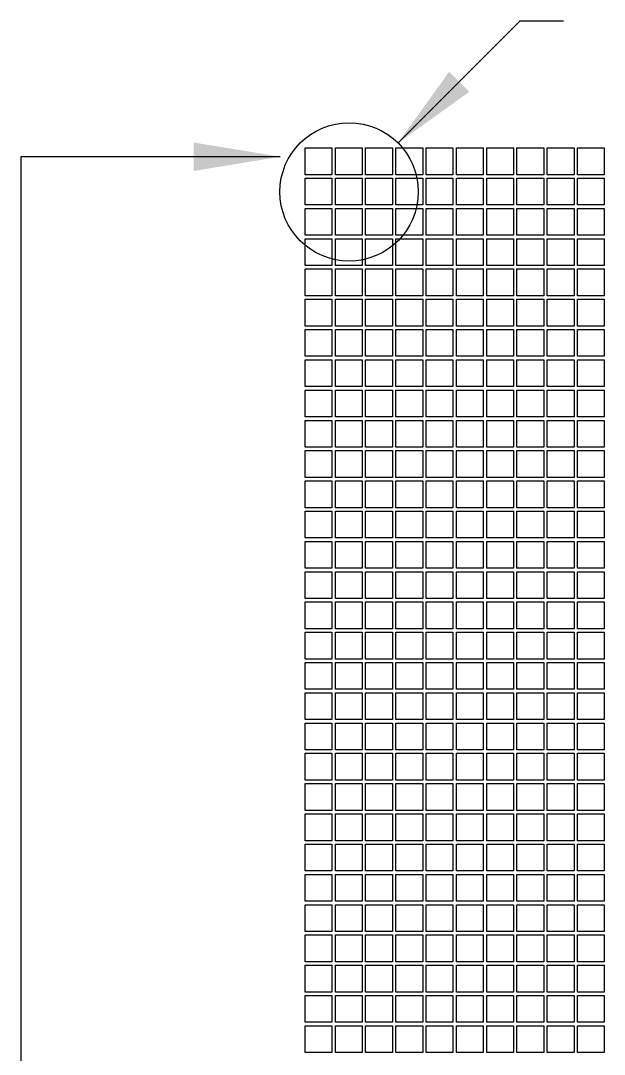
# Model space of a CAD drawing. Header units: millimetres. Extents: x -179 to 120, y 0 to 80.
# Drawn here: x 88.7 to 92.07, y 58.08 to 64.06 of the extents above; entities that cross this region are included whole.
import ezdxf

# ---------------------------------------------------------------- set-up
doc = ezdxf.new("R2010")
doc.units = ezdxf.units.MM
doc.header["$MEASUREMENT"] = 0
doc.layers.add('Index', color=7, linetype='Continuous')
doc.styles.get("Standard").update_dxf_attribs({"font": 'TIMES.TTF'})
doc.dimstyles.get("Standard").update_dxf_attribs({"dimtxt": 0.8, "dimasz": 0.75, "dimexe": 0.5, "dimexo": 0.5, "dimgap": 0.1, "dimtad": 0, "dimdec": 3, "dimdsep": 46, "dimtxsty": 'Standard', "dimcen": 0.09, "dimadec": 0, "dimazin": 2, "dimtfac": 1, "dimtdec": 3, "dimtmove": 0, "dimatfit": 3, "dimfxl": 0, "dimtolj": 1, "dimarcsym": 0})

msp = doc.modelspace()

# ---------------------------------------------------------------- linework, layer by layer
for points in [[(90.3409, 63.3213), (90.4959, 63.3213), (90.4959, 63.1663), (90.3409, 63.1663)], [(90.5159, 63.3213), (90.6709, 63.3213), (90.6709, 63.1663), (90.5159, 63.1663)], [(90.6909, 63.3213), (90.8459, 63.3213), (90.8459, 63.1663), (90.6909, 63.1663)], [(90.8659, 63.3213), (91.0209, 63.3213), (91.0209, 63.1663), (90.8659, 63.1663)], [(91.0409, 63.3213), (91.1959, 63.3213), (91.1959, 63.1663), (91.0409, 63.1663)], [(91.2159, 63.3213), (91.3709, 63.3213), (91.3709, 63.1663), (91.2159, 63.1663)], [(91.3909, 63.3213), (91.5459, 63.3213), (91.5459, 63.1663), (91.3909, 63.1663)], [(91.5659, 63.3213), (91.7209, 63.3213), (91.7209, 63.1663), (91.5659, 63.1663)], [(91.7409, 63.3213), (91.8959, 63.3213), (91.8959, 63.1663), (91.7409, 63.1663)], [(91.9159, 63.3213), (92.0709, 63.3213), (92.0709, 63.1663), (91.9159, 63.1663)], [(90.3409, 63.1463), (90.4959, 63.1463), (90.4959, 62.9913), (90.3409, 62.9913)], [(90.5159, 63.1463), (90.6709, 63.1463), (90.6709, 62.9913), (90.5159, 62.9913)], [(90.6909, 63.1463), (90.8459, 63.1463), (90.8459, 62.9913), (90.6909, 62.9913)], [(90.8659, 63.1463), (91.0209, 63.1463), (91.0209, 62.9913), (90.8659, 62.9913)], [(91.0409, 63.1463), (91.1959, 63.1463), (91.1959, 62.9913), (91.0409, 62.9913)], [(91.2159, 63.1463), (91.3709, 63.1463), (91.3709, 62.9913), (91.2159, 62.9913)], [(91.3909, 63.1463), (91.5459, 63.1463), (91.5459, 62.9913), (91.3909, 62.9913)], [(91.5659, 63.1463), (91.7209, 63.1463), (91.7209, 62.9913), (91.5659, 62.9913)], [(91.7409, 63.1463), (91.8959, 63.1463), (91.8959, 62.9913), (91.7409, 62.9913)], [(91.9159, 63.1463), (92.0709, 63.1463), (92.0709, 62.9913), (91.9159, 62.9913)], [(90.3409, 62.9713), (90.4959, 62.9713), (90.4959, 62.8163), (90.3409, 62.8163)], [(90.5159, 62.9713), (90.6709, 62.9713), (90.6709, 62.8163), (90.5159, 62.8163)], [(90.6909, 62.9713), (90.8459, 62.9713), (90.8459, 62.8163), (90.6909, 62.8163)], [(90.8659, 62.9713), (91.0209, 62.9713), (91.0209, 62.8163), (90.8659, 62.8163)], [(91.0409, 62.9713), (91.1959, 62.9713), (91.1959, 62.8163), (91.0409, 62.8163)], [(91.2159, 62.9713), (91.3709, 62.9713), (91.3709, 62.8163), (91.2159, 62.8163)], [(91.3909, 62.9713), (91.5459, 62.9713), (91.5459, 62.8163), (91.3909, 62.8163)], [(91.5659, 62.9713), (91.7209, 62.9713), (91.7209, 62.8163), (91.5659, 62.8163)], [(91.7409, 62.9713), (91.8959, 62.9713), (91.8959, 62.8163), (91.7409, 62.8163)], [(91.9159, 62.9713), (92.0709, 62.9713), (92.0709, 62.8163), (91.9159, 62.8163)], [(90.3409, 62.7963), (90.4959, 62.7963), (90.4959, 62.6413), (90.3409, 62.6413)], [(90.5159, 62.7963), (90.6709, 62.7963), (90.6709, 62.6413), (90.5159, 62.6413)], [(90.6909, 62.7963), (90.8459, 62.7963), (90.8459, 62.6413), (90.6909, 62.6413)], [(90.8659, 62.7963), (91.0209, 62.7963), (91.0209, 62.6413), (90.8659, 62.6413)], [(91.0409, 62.7963), (91.1959, 62.7963), (91.1959, 62.6413), (91.0409, 62.6413)], [(91.2159, 62.7963), (91.3709, 62.7963), (91.3709, 62.6413), (91.2159, 62.6413)], [(91.3909, 62.7963), (91.5459, 62.7963), (91.5459, 62.6413), (91.3909, 62.6413)], [(91.5659, 62.7963), (91.7209, 62.7963), (91.7209, 62.6413), (91.5659, 62.6413)], [(91.7409, 62.7963), (91.8959, 62.7963), (91.8959, 62.6413), (91.7409, 62.6413)], [(91.9159, 62.7963), (92.0709, 62.7963), (92.0709, 62.6413), (91.9159, 62.6413)], [(90.3409, 62.6213), (90.4959, 62.6213), (90.4959, 62.4663), (90.3409, 62.4663)], [(90.5159, 62.6213), (90.6709, 62.6213), (90.6709, 62.4663), (90.5159, 62.4663)], [(90.6909, 62.6213), (90.8459, 62.6213), (90.8459, 62.4663), (90.6909, 62.4663)], [(90.8659, 62.6213), (91.0209, 62.6213), (91.0209, 62.4663), (90.8659, 62.4663)], [(91.0409, 62.6213), (91.1959, 62.6213), (91.1959, 62.4663), (91.0409, 62.4663)], [(91.2159, 62.6213), (91.3709, 62.6213), (91.3709, 62.4663), (91.2159, 62.4663)], [(91.3909, 62.6213), (91.5459, 62.6213), (91.5459, 62.4663), (91.3909, 62.4663)], [(91.5659, 62.6213), (91.7209, 62.6213), (91.7209, 62.4663), (91.5659, 62.4663)], [(91.7409, 62.6213), (91.8959, 62.6213), (91.8959, 62.4663), (91.7409, 62.4663)], [(91.9159, 62.6213), (92.0709, 62.6213), (92.0709, 62.4663), (91.9159, 62.4663)], [(90.3409, 62.4463), (90.4959, 62.4463), (90.4959, 62.2913), (90.3409, 62.2913)], [(90.5159, 62.4463), (90.6709, 62.4463), (90.6709, 62.2913), (90.5159, 62.2913)], [(90.6909, 62.4463), (90.8459, 62.4463), (90.8459, 62.2913), (90.6909, 62.2913)], [(90.8659, 62.4463), (91.0209, 62.4463), (91.0209, 62.2913), (90.8659, 62.2913)], [(91.0409, 62.4463), (91.1959, 62.4463), (91.1959, 62.2913), (91.0409, 62.2913)], [(91.2159, 62.4463), (91.3709, 62.4463), (91.3709, 62.2913), (91.2159, 62.2913)], [(91.3909, 62.4463), (91.5459, 62.4463), (91.5459, 62.2913), (91.3909, 62.2913)], [(91.5659, 62.4463), (91.7209, 62.4463), (91.7209, 62.2913), (91.5659, 62.2913)], [(91.7409, 62.4463), (91.8959, 62.4463), (91.8959, 62.2913), (91.7409, 62.2913)], [(91.9159, 62.4463), (92.0709, 62.4463), (92.0709, 62.2913), (91.9159, 62.2913)], [(90.3409, 62.2713), (90.4959, 62.2713), (90.4959, 62.1163), (90.3409, 62.1163)], [(90.5159, 62.2713), (90.6709, 62.2713), (90.6709, 62.1163), (90.5159, 62.1163)], [(90.6909, 62.2713), (90.8459, 62.2713), (90.8459, 62.1163), (90.6909, 62.1163)], [(90.8659, 62.2713), (91.0209, 62.2713), (91.0209, 62.1163), (90.8659, 62.1163)], [(91.0409, 62.2713), (91.1959, 62.2713), (91.1959, 62.1163), (91.0409, 62.1163)], [(91.2159, 62.2713), (91.3709, 62.2713), (91.3709, 62.1163), (91.2159, 62.1163)], [(91.3909, 62.2713), (91.5459, 62.2713), (91.5459, 62.1163), (91.3909, 62.1163)], [(91.5659, 62.2713), (91.7209, 62.2713), (91.7209, 62.1163), (91.5659, 62.1163)], [(91.7409, 62.2713), (91.8959, 62.2713), (91.8959, 62.1163), (91.7409, 62.1163)], [(91.9159, 62.2713), (92.0709, 62.2713), (92.0709, 62.1163), (91.9159, 62.1163)], [(90.3409, 62.0963), (90.4959, 62.0963), (90.4959, 61.9413), (90.3409, 61.9413)], [(90.5159, 62.0963), (90.6709, 62.0963), (90.6709, 61.9413), (90.5159, 61.9413)], [(90.6909, 62.0963), (90.8459, 62.0963), (90.8459, 61.9413), (90.6909, 61.9413)], [(90.8659, 62.0963), (91.0209, 62.0963), (91.0209, 61.9413), (90.8659, 61.9413)], [(91.0409, 62.0963), (91.1959, 62.0963), (91.1959, 61.9413), (91.0409, 61.9413)], [(91.2159, 62.0963), (91.3709, 62.0963), (91.3709, 61.9413), (91.2159, 61.9413)], [(91.3909, 62.0963), (91.5459, 62.0963), (91.5459, 61.9413), (91.3909, 61.9413)], [(91.5659, 62.0963), (91.7209, 62.0963), (91.7209, 61.9413), (91.5659, 61.9413)], [(91.7409, 62.0963), (91.8959, 62.0963), (91.8959, 61.9413), (91.7409, 61.9413)], [(91.9159, 62.0963), (92.0709, 62.0963), (92.0709, 61.9413), (91.9159, 61.9413)], [(90.3409, 61.9213), (90.4959, 61.9213), (90.4959, 61.7663), (90.3409, 61.7663)], [(90.5159, 61.9213), (90.6709, 61.9213), (90.6709, 61.7663), (90.5159, 61.7663)], [(90.6909, 61.9213), (90.8459, 61.9213), (90.8459, 61.7663), (90.6909, 61.7663)], [(90.8659, 61.9213), (91.0209, 61.9213), (91.0209, 61.7663), (90.8659, 61.7663)], [(91.0409, 61.9213), (91.1959, 61.9213), (91.1959, 61.7663), (91.0409, 61.7663)], [(91.2159, 61.9213), (91.3709, 61.9213), (91.3709, 61.7663), (91.2159, 61.7663)], [(91.3909, 61.9213), (91.5459, 61.9213), (91.5459, 61.7663), (91.3909, 61.7663)], [(91.5659, 61.9213), (91.7209, 61.9213), (91.7209, 61.7663), (91.5659, 61.7663)], [(91.7409, 61.9213), (91.8959, 61.9213), (91.8959, 61.7663), (91.7409, 61.7663)], [(91.9159, 61.9213), (92.0709, 61.9213), (92.0709, 61.7663), (91.9159, 61.7663)], [(90.3409, 61.7463), (90.4959, 61.7463), (90.4959, 61.5913), (90.3409, 61.5913)], [(90.5159, 61.7463), (90.6709, 61.7463), (90.6709, 61.5913), (90.5159, 61.5913)], [(90.6909, 61.7463), (90.8459, 61.7463), (90.8459, 61.5913), (90.6909, 61.5913)], [(90.8659, 61.7463), (91.0209, 61.7463), (91.0209, 61.5913), (90.8659, 61.5913)], [(91.0409, 61.7463), (91.1959, 61.7463), (91.1959, 61.5913), (91.0409, 61.5913)], [(91.2159, 61.7463), (91.3709, 61.7463), (91.3709, 61.5913), (91.2159, 61.5913)], [(91.3909, 61.7463), (91.5459, 61.7463), (91.5459, 61.5913), (91.3909, 61.5913)], [(91.5659, 61.7463), (91.7209, 61.7463), (91.7209, 61.5913), (91.5659, 61.5913)], [(91.7409, 61.7463), (91.8959, 61.7463), (91.8959, 61.5913), (91.7409, 61.5913)], [(91.9159, 61.7463), (92.0709, 61.7463), (92.0709, 61.5913), (91.9159, 61.5913)], [(90.3409, 61.5713), (90.4959, 61.5713), (90.4959, 61.4163), (90.3409, 61.4163)], [(90.5159, 61.5713), (90.6709, 61.5713), (90.6709, 61.4163), (90.5159, 61.4163)], [(90.6909, 61.5713), (90.8459, 61.5713), (90.8459, 61.4163), (90.6909, 61.4163)], [(90.8659, 61.5713), (91.0209, 61.5713), (91.0209, 61.4163), (90.8659, 61.4163)], [(91.0409, 61.5713), (91.1959, 61.5713), (91.1959, 61.4163), (91.0409, 61.4163)], [(91.2159, 61.5713), (91.3709, 61.5713), (91.3709, 61.4163), (91.2159, 61.4163)], [(91.3909, 61.5713), (91.5459, 61.5713), (91.5459, 61.4163), (91.3909, 61.4163)], [(91.5659, 61.5713), (91.7209, 61.5713), (91.7209, 61.4163), (91.5659, 61.4163)], [(91.7409, 61.5713), (91.8959, 61.5713), (91.8959, 61.4163), (91.7409, 61.4163)], [(91.9159, 61.5713), (92.0709, 61.5713), (92.0709, 61.4163), (91.9159, 61.4163)], [(90.3409, 61.3963), (90.4959, 61.3963), (90.4959, 61.2413), (90.3409, 61.2413)], [(90.5159, 61.3963), (90.6709, 61.3963), (90.6709, 61.2413), (90.5159, 61.2413)], [(90.6909, 61.3963), (90.8459, 61.3963), (90.8459, 61.2413), (90.6909, 61.2413)], [(90.8659, 61.3963), (91.0209, 61.3963), (91.0209, 61.2413), (90.8659, 61.2413)], [(91.0409, 61.3963), (91.1959, 61.3963), (91.1959, 61.2413), (91.0409, 61.2413)], [(91.2159, 61.3963), (91.3709, 61.3963), (91.3709, 61.2413), (91.2159, 61.2413)], [(91.3909, 61.3963), (91.5459, 61.3963), (91.5459, 61.2413), (91.3909, 61.2413)], [(91.5659, 61.3963), (91.7209, 61.3963), (91.7209, 61.2413), (91.5659, 61.2413)], [(91.7409, 61.3963), (91.8959, 61.3963), (91.8959, 61.2413), (91.7409, 61.2413)], [(91.9159, 61.3963), (92.0709, 61.3963), (92.0709, 61.2413), (91.9159, 61.2413)], [(90.3409, 61.2213), (90.4959, 61.2213), (90.4959, 61.0663), (90.3409, 61.0663)], [(90.5159, 61.2213), (90.6709, 61.2213), (90.6709, 61.0663), (90.5159, 61.0663)], [(90.6909, 61.2213), (90.8459, 61.2213), (90.8459, 61.0663), (90.6909, 61.0663)], [(90.8659, 61.2213), (91.0209, 61.2213), (91.0209, 61.0663), (90.8659, 61.0663)], [(91.0409, 61.2213), (91.1959, 61.2213), (91.1959, 61.0663), (91.0409, 61.0663)], [(91.2159, 61.2213), (91.3709, 61.2213), (91.3709, 61.0663), (91.2159, 61.0663)], [(91.3909, 61.2213), (91.5459, 61.2213), (91.5459, 61.0663), (91.3909, 61.0663)], [(91.5659, 61.2213), (91.7209, 61.2213), (91.7209, 61.0663), (91.5659, 61.0663)], [(91.7409, 61.2213), (91.8959, 61.2213), (91.8959, 61.0663), (91.7409, 61.0663)], [(91.9159, 61.2213), (92.0709, 61.2213), (92.0709, 61.0663), (91.9159, 61.0663)], [(90.3409, 61.0463), (90.4959, 61.0463), (90.4959, 60.8913), (90.3409, 60.8913)], [(90.5159, 61.0463), (90.6709, 61.0463), (90.6709, 60.8913), (90.5159, 60.8913)], [(90.6909, 61.0463), (90.8459, 61.0463), (90.8459, 60.8913), (90.6909, 60.8913)], [(90.8659, 61.0463), (91.0209, 61.0463), (91.0209, 60.8913), (90.8659, 60.8913)], [(91.0409, 61.0463), (91.1959, 61.0463), (91.1959, 60.8913), (91.0409, 60.8913)], [(91.2159, 61.0463), (91.3709, 61.0463), (91.3709, 60.8913), (91.2159, 60.8913)], [(91.3909, 61.0463), (91.5459, 61.0463), (91.5459, 60.8913), (91.3909, 60.8913)], [(91.5659, 61.0463), (91.7209, 61.0463), (91.7209, 60.8913), (91.5659, 60.8913)], [(91.7409, 61.0463), (91.8959, 61.0463), (91.8959, 60.8913), (91.7409, 60.8913)], [(91.9159, 61.0463), (92.0709, 61.0463), (92.0709, 60.8913), (91.9159, 60.8913)], [(90.3409, 60.8713), (90.4959, 60.8713), (90.4959, 60.7163), (90.3409, 60.7163)], [(90.5159, 60.8713), (90.6709, 60.8713), (90.6709, 60.7163), (90.5159, 60.7163)], [(90.6909, 60.8713), (90.8459, 60.8713), (90.8459, 60.7163), (90.6909, 60.7163)], [(90.8659, 60.8713), (91.0209, 60.8713), (91.0209, 60.7163), (90.8659, 60.7163)], [(91.0409, 60.8713), (91.1959, 60.8713), (91.1959, 60.7163), (91.0409, 60.7163)], [(91.2159, 60.8713), (91.3709, 60.8713), (91.3709, 60.7163), (91.2159, 60.7163)], [(91.3909, 60.8713), (91.5459, 60.8713), (91.5459, 60.7163), (91.3909, 60.7163)], [(91.5659, 60.8713), (91.7209, 60.8713), (91.7209, 60.7163), (91.5659, 60.7163)], [(91.7409, 60.8713), (91.8959, 60.8713), (91.8959, 60.7163), (91.7409, 60.7163)], [(91.9159, 60.8713), (92.0709, 60.8713), (92.0709, 60.7163), (91.9159, 60.7163)], [(90.3409, 60.6963), (90.4959, 60.6963), (90.4959, 60.5413), (90.3409, 60.5413)], [(90.5159, 60.6963), (90.6709, 60.6963), (90.6709, 60.5413), (90.5159, 60.5413)], [(90.6909, 60.6963), (90.8459, 60.6963), (90.8459, 60.5413), (90.6909, 60.5413)], [(90.8659, 60.6963), (91.0209, 60.6963), (91.0209, 60.5413), (90.8659, 60.5413)], [(91.0409, 60.6963), (91.1959, 60.6963), (91.1959, 60.5413), (91.0409, 60.5413)], [(91.2159, 60.6963), (91.3709, 60.6963), (91.3709, 60.5413), (91.2159, 60.5413)], [(91.3909, 60.6963), (91.5459, 60.6963), (91.5459, 60.5413), (91.3909, 60.5413)], [(91.5659, 60.6963), (91.7209, 60.6963), (91.7209, 60.5413), (91.5659, 60.5413)], [(91.7409, 60.6963), (91.8959, 60.6963), (91.8959, 60.5413), (91.7409, 60.5413)], [(91.9159, 60.6963), (92.0709, 60.6963), (92.0709, 60.5413), (91.9159, 60.5413)], [(90.3409, 60.5213), (90.4959, 60.5213), (90.4959, 60.3663), (90.3409, 60.3663)], [(90.5159, 60.5213), (90.6709, 60.5213), (90.6709, 60.3663), (90.5159, 60.3663)], [(90.6909, 60.5213), (90.8459, 60.5213), (90.8459, 60.3663), (90.6909, 60.3663)], [(90.8659, 60.5213), (91.0209, 60.5213), (91.0209, 60.3663), (90.8659, 60.3663)], [(91.0409, 60.5213), (91.1959, 60.5213), (91.1959, 60.3663), (91.0409, 60.3663)], [(91.2159, 60.5213), (91.3709, 60.5213), (91.3709, 60.3663), (91.2159, 60.3663)], [(91.3909, 60.5213), (91.5459, 60.5213), (91.5459, 60.3663), (91.3909, 60.3663)], [(91.5659, 60.5213), (91.7209, 60.5213), (91.7209, 60.3663), (91.5659, 60.3663)], [(91.7409, 60.5213), (91.8959, 60.5213), (91.8959, 60.3663), (91.7409, 60.3663)], [(91.9159, 60.5213), (92.0709, 60.5213), (92.0709, 60.3663), (91.9159, 60.3663)], [(90.3409, 60.3463), (90.4959, 60.3463), (90.4959, 60.1913), (90.3409, 60.1913)], [(90.5159, 60.3463), (90.6709, 60.3463), (90.6709, 60.1913), (90.5159, 60.1913)], [(90.6909, 60.3463), (90.8459, 60.3463), (90.8459, 60.1913), (90.6909, 60.1913)], [(90.8659, 60.3463), (91.0209, 60.3463), (91.0209, 60.1913), (90.8659, 60.1913)], [(91.0409, 60.3463), (91.1959, 60.3463), (91.1959, 60.1913), (91.0409, 60.1913)], [(91.2159, 60.3463), (91.3709, 60.3463), (91.3709, 60.1913), (91.2159, 60.1913)], [(91.3909, 60.3463), (91.5459, 60.3463), (91.5459, 60.1913), (91.3909, 60.1913)], [(91.5659, 60.3463), (91.7209, 60.3463), (91.7209, 60.1913), (91.5659, 60.1913)], [(91.7409, 60.3463), (91.8959, 60.3463), (91.8959, 60.1913), (91.7409, 60.1913)], [(91.9159, 60.3463), (92.0709, 60.3463), (92.0709, 60.1913), (91.9159, 60.1913)], [(90.3409, 60.1713), (90.4959, 60.1713), (90.4959, 60.0163), (90.3409, 60.0163)], [(90.5159, 60.1713), (90.6709, 60.1713), (90.6709, 60.0163), (90.5159, 60.0163)], [(90.6909, 60.1713), (90.8459, 60.1713), (90.8459, 60.0163), (90.6909, 60.0163)], [(90.8659, 60.1713), (91.0209, 60.1713), (91.0209, 60.0163), (90.8659, 60.0163)], [(91.0409, 60.1713), (91.1959, 60.1713), (91.1959, 60.0163), (91.0409, 60.0163)], [(91.2159, 60.1713), (91.3709, 60.1713), (91.3709, 60.0163), (91.2159, 60.0163)], [(91.3909, 60.1713), (91.5459, 60.1713), (91.5459, 60.0163), (91.3909, 60.0163)], [(91.5659, 60.1713), (91.7209, 60.1713), (91.7209, 60.0163), (91.5659, 60.0163)], [(91.7409, 60.1713), (91.8959, 60.1713), (91.8959, 60.0163), (91.7409, 60.0163)], [(91.9159, 60.1713), (92.0709, 60.1713), (92.0709, 60.0163), (91.9159, 60.0163)], [(90.3409, 59.9963), (90.4959, 59.9963), (90.4959, 59.8413), (90.3409, 59.8413)], [(90.5159, 59.9963), (90.6709, 59.9963), (90.6709, 59.8413), (90.5159, 59.8413)], [(90.6909, 59.9963), (90.8459, 59.9963), (90.8459, 59.8413), (90.6909, 59.8413)], [(90.8659, 59.9963), (91.0209, 59.9963), (91.0209, 59.8413), (90.8659, 59.8413)], [(91.0409, 59.9963), (91.1959, 59.9963), (91.1959, 59.8413), (91.0409, 59.8413)], [(91.2159, 59.9963), (91.3709, 59.9963), (91.3709, 59.8413), (91.2159, 59.8413)], [(91.3909, 59.9963), (91.5459, 59.9963), (91.5459, 59.8413), (91.3909, 59.8413)], [(91.5659, 59.9963), (91.7209, 59.9963), (91.7209, 59.8413), (91.5659, 59.8413)], [(91.7409, 59.9963), (91.8959, 59.9963), (91.8959, 59.8413), (91.7409, 59.8413)], [(91.9159, 59.9963), (92.0709, 59.9963), (92.0709, 59.8413), (91.9159, 59.8413)], [(90.3409, 59.8213), (90.4959, 59.8213), (90.4959, 59.6663), (90.3409, 59.6663)], [(90.5159, 59.8213), (90.6709, 59.8213), (90.6709, 59.6663), (90.5159, 59.6663)], [(90.6909, 59.8213), (90.8459, 59.8213), (90.8459, 59.6663), (90.6909, 59.6663)], [(90.8659, 59.8213), (91.0209, 59.8213), (91.0209, 59.6663), (90.8659, 59.6663)], [(91.0409, 59.8213), (91.1959, 59.8213), (91.1959, 59.6663), (91.0409, 59.6663)], [(91.2159, 59.8213), (91.3709, 59.8213), (91.3709, 59.6663), (91.2159, 59.6663)], [(91.3909, 59.8213), (91.5459, 59.8213), (91.5459, 59.6663), (91.3909, 59.6663)], [(91.5659, 59.8213), (91.7209, 59.8213), (91.7209, 59.6663), (91.5659, 59.6663)], [(91.7409, 59.8213), (91.8959, 59.8213), (91.8959, 59.6663), (91.7409, 59.6663)], [(91.9159, 59.8213), (92.0709, 59.8213), (92.0709, 59.6663), (91.9159, 59.6663)], [(90.3409, 59.6463), (90.4959, 59.6463), (90.4959, 59.4913), (90.3409, 59.4913)], [(90.5159, 59.6463), (90.6709, 59.6463), (90.6709, 59.4913), (90.5159, 59.4913)], [(90.6909, 59.6463), (90.8459, 59.6463), (90.8459, 59.4913), (90.6909, 59.4913)], [(90.8659, 59.6463), (91.0209, 59.6463), (91.0209, 59.4913), (90.8659, 59.4913)], [(91.0409, 59.6463), (91.1959, 59.6463), (91.1959, 59.4913), (91.0409, 59.4913)], [(91.2159, 59.6463), (91.3709, 59.6463), (91.3709, 59.4913), (91.2159, 59.4913)], [(91.3909, 59.6463), (91.5459, 59.6463), (91.5459, 59.4913), (91.3909, 59.4913)], [(91.5659, 59.6463), (91.7209, 59.6463), (91.7209, 59.4913), (91.5659, 59.4913)], [(91.7409, 59.6463), (91.8959, 59.6463), (91.8959, 59.4913), (91.7409, 59.4913)], [(91.9159, 59.6463), (92.0709, 59.6463), (92.0709, 59.4913), (91.9159, 59.4913)], [(90.3409, 59.4713), (90.4959, 59.4713), (90.4959, 59.3163), (90.3409, 59.3163)], [(90.5159, 59.4713), (90.6709, 59.4713), (90.6709, 59.3163), (90.5159, 59.3163)], [(90.6909, 59.4713), (90.8459, 59.4713), (90.8459, 59.3163), (90.6909, 59.3163)], [(90.8659, 59.4713), (91.0209, 59.4713), (91.0209, 59.3163), (90.8659, 59.3163)], [(91.0409, 59.4713), (91.1959, 59.4713), (91.1959, 59.3163), (91.0409, 59.3163)], [(91.2159, 59.4713), (91.3709, 59.4713), (91.3709, 59.3163), (91.2159, 59.3163)], [(91.3909, 59.4713), (91.5459, 59.4713), (91.5459, 59.3163), (91.3909, 59.3163)], [(91.5659, 59.4713), (91.7209, 59.4713), (91.7209, 59.3163), (91.5659, 59.3163)], [(91.7409, 59.4713), (91.8959, 59.4713), (91.8959, 59.3163), (91.7409, 59.3163)], [(91.9159, 59.4713), (92.0709, 59.4713), (92.0709, 59.3163), (91.9159, 59.3163)], [(90.3409, 59.2963), (90.4959, 59.2963), (90.4959, 59.1413), (90.3409, 59.1413)], [(90.5159, 59.2963), (90.6709, 59.2963), (90.6709, 59.1413), (90.5159, 59.1413)], [(90.6909, 59.2963), (90.8459, 59.2963), (90.8459, 59.1413), (90.6909, 59.1413)], [(90.8659, 59.2963), (91.0209, 59.2963), (91.0209, 59.1413), (90.8659, 59.1413)], [(91.0409, 59.2963), (91.1959, 59.2963), (91.1959, 59.1413), (91.0409, 59.1413)], [(91.2159, 59.2963), (91.3709, 59.2963), (91.3709, 59.1413), (91.2159, 59.1413)], [(91.3909, 59.2963), (91.5459, 59.2963), (91.5459, 59.1413), (91.3909, 59.1413)], [(91.5659, 59.2963), (91.7209, 59.2963), (91.7209, 59.1413), (91.5659, 59.1413)], [(91.7409, 59.2963), (91.8959, 59.2963), (91.8959, 59.1413), (91.7409, 59.1413)], [(91.9159, 59.2963), (92.0709, 59.2963), (92.0709, 59.1413), (91.9159, 59.1413)], [(90.3409, 59.1213), (90.4959, 59.1213), (90.4959, 58.9663), (90.3409, 58.9663)], [(90.5159, 59.1213), (90.6709, 59.1213), (90.6709, 58.9663), (90.5159, 58.9663)], [(90.6909, 59.1213), (90.8459, 59.1213), (90.8459, 58.9663), (90.6909, 58.9663)], [(90.8659, 59.1213), (91.0209, 59.1213), (91.0209, 58.9663), (90.8659, 58.9663)], [(91.0409, 59.1213), (91.1959, 59.1213), (91.1959, 58.9663), (91.0409, 58.9663)], [(91.2159, 59.1213), (91.3709, 59.1213), (91.3709, 58.9663), (91.2159, 58.9663)], [(91.3909, 59.1213), (91.5459, 59.1213), (91.5459, 58.9663), (91.3909, 58.9663)], [(91.5659, 59.1213), (91.7209, 59.1213), (91.7209, 58.9663), (91.5659, 58.9663)], [(91.7409, 59.1213), (91.8959, 59.1213), (91.8959, 58.9663), (91.7409, 58.9663)], [(91.9159, 59.1213), (92.0709, 59.1213), (92.0709, 58.9663), (91.9159, 58.9663)], [(90.3409, 58.9463), (90.4959, 58.9463), (90.4959, 58.7913), (90.3409, 58.7913)], [(90.5159, 58.9463), (90.6709, 58.9463), (90.6709, 58.7913), (90.5159, 58.7913)], [(90.6909, 58.9463), (90.8459, 58.9463), (90.8459, 58.7913), (90.6909, 58.7913)], [(90.8659, 58.9463), (91.0209, 58.9463), (91.0209, 58.7913), (90.8659, 58.7913)], [(91.0409, 58.9463), (91.1959, 58.9463), (91.1959, 58.7913), (91.0409, 58.7913)], [(91.2159, 58.9463), (91.3709, 58.9463), (91.3709, 58.7913), (91.2159, 58.7913)], [(91.3909, 58.9463), (91.5459, 58.9463), (91.5459, 58.7913), (91.3909, 58.7913)], [(91.5659, 58.9463), (91.7209, 58.9463), (91.7209, 58.7913), (91.5659, 58.7913)], [(91.7409, 58.9463), (91.8959, 58.9463), (91.8959, 58.7913), (91.7409, 58.7913)], [(91.9159, 58.9463), (92.0709, 58.9463), (92.0709, 58.7913), (91.9159, 58.7913)], [(90.3409, 58.7713), (90.4959, 58.7713), (90.4959, 58.6163), (90.3409, 58.6163)], [(90.5159, 58.7713), (90.6709, 58.7713), (90.6709, 58.6163), (90.5159, 58.6163)], [(90.6909, 58.7713), (90.8459, 58.7713), (90.8459, 58.6163), (90.6909, 58.6163)], [(90.8659, 58.7713), (91.0209, 58.7713), (91.0209, 58.6163), (90.8659, 58.6163)], [(91.0409, 58.7713), (91.1959, 58.7713), (91.1959, 58.6163), (91.0409, 58.6163)], [(91.2159, 58.7713), (91.3709, 58.7713), (91.3709, 58.6163), (91.2159, 58.6163)], [(91.3909, 58.7713), (91.5459, 58.7713), (91.5459, 58.6163), (91.3909, 58.6163)], [(91.5659, 58.7713), (91.7209, 58.7713), (91.7209, 58.6163), (91.5659, 58.6163)], [(91.7409, 58.7713), (91.8959, 58.7713), (91.8959, 58.6163), (91.7409, 58.6163)], [(91.9159, 58.7713), (92.0709, 58.7713), (92.0709, 58.6163), (91.9159, 58.6163)], [(90.3409, 58.5963), (90.4959, 58.5963), (90.4959, 58.4413), (90.3409, 58.4413)], [(90.5159, 58.5963), (90.6709, 58.5963), (90.6709, 58.4413), (90.5159, 58.4413)], [(90.6909, 58.5963), (90.8459, 58.5963), (90.8459, 58.4413), (90.6909, 58.4413)], [(90.8659, 58.5963), (91.0209, 58.5963), (91.0209, 58.4413), (90.8659, 58.4413)], [(91.0409, 58.5963), (91.1959, 58.5963), (91.1959, 58.4413), (91.0409, 58.4413)], [(91.2159, 58.5963), (91.3709, 58.5963), (91.3709, 58.4413), (91.2159, 58.4413)], [(91.3909, 58.5963), (91.5459, 58.5963), (91.5459, 58.4413), (91.3909, 58.4413)], [(91.5659, 58.5963), (91.7209, 58.5963), (91.7209, 58.4413), (91.5659, 58.4413)], [(91.7409, 58.5963), (91.8959, 58.5963), (91.8959, 58.4413), (91.7409, 58.4413)], [(91.9159, 58.5963), (92.0709, 58.5963), (92.0709, 58.4413), (91.9159, 58.4413)], [(90.3409, 58.4213), (90.4959, 58.4213), (90.4959, 58.2663), (90.3409, 58.2663)], [(90.5159, 58.4213), (90.6709, 58.4213), (90.6709, 58.2663), (90.5159, 58.2663)], [(90.6909, 58.4213), (90.8459, 58.4213), (90.8459, 58.2663), (90.6909, 58.2663)], [(90.8659, 58.4213), (91.0209, 58.4213), (91.0209, 58.2663), (90.8659, 58.2663)], [(91.0409, 58.4213), (91.1959, 58.4213), (91.1959, 58.2663), (91.0409, 58.2663)], [(91.2159, 58.4213), (91.3709, 58.4213), (91.3709, 58.2663), (91.2159, 58.2663)], [(91.3909, 58.4213), (91.5459, 58.4213), (91.5459, 58.2663), (91.3909, 58.2663)], [(91.5659, 58.4213), (91.7209, 58.4213), (91.7209, 58.2663), (91.5659, 58.2663)], [(91.7409, 58.4213), (91.8959, 58.4213), (91.8959, 58.2663), (91.7409, 58.2663)], [(91.9159, 58.4213), (92.0709, 58.4213), (92.0709, 58.2663), (91.9159, 58.2663)], [(90.3409, 58.2463), (90.4959, 58.2463), (90.4959, 58.0913), (90.3409, 58.0913)], [(90.5159, 58.2463), (90.6709, 58.2463), (90.6709, 58.0913), (90.5159, 58.0913)], [(90.6909, 58.2463), (90.8459, 58.2463), (90.8459, 58.0913), (90.6909, 58.0913)], [(90.8659, 58.2463), (91.0209, 58.2463), (91.0209, 58.0913), (90.8659, 58.0913)], [(91.0409, 58.2463), (91.1959, 58.2463), (91.1959, 58.0913), (91.0409, 58.0913)], [(91.2159, 58.2463), (91.3709, 58.2463), (91.3709, 58.0913), (91.2159, 58.0913)], [(91.3909, 58.2463), (91.5459, 58.2463), (91.5459, 58.0913), (91.3909, 58.0913)], [(91.5659, 58.2463), (91.7209, 58.2463), (91.7209, 58.0913), (91.5659, 58.0913)], [(91.7409, 58.2463), (91.8959, 58.2463), (91.8959, 58.0913), (91.7409, 58.0913)], [(91.9159, 58.2463), (92.0709, 58.2463), (92.0709, 58.0913), (91.9159, 58.0913)]]:
    msp.add_lwpolyline(points, close=True)
at = {"layer": 'Index'}
msp.add_circle((90.5954, 63.0668), 0.4, dxfattribs=at)

# ---------------------------------------------------------------- leaders
msp.add_leader([(90.8782, 63.3496), (91.5853, 64.0567), (91.8353, 64.0567)], dimstyle='Standard', override={"dimtxt": 0.5, "dimasz": 0.5, "dimdec": 2}, dxfattribs=at)
at = {"layer": 'Index', "color": 5}
msp.add_leader([(90.1969, 63.2702), (88.6969, 63.2702), (88.6969, 50.4728)], dimstyle='Standard', override={"dimtxt": 0.5, "dimasz": 0.5, "dimexe": 0.5, "dimexo": 0.5, "dimgap": 0.1, "dimtih": 0, "dimdec": 3}, dxfattribs=at)

doc.saveas('drawing.dxf')
